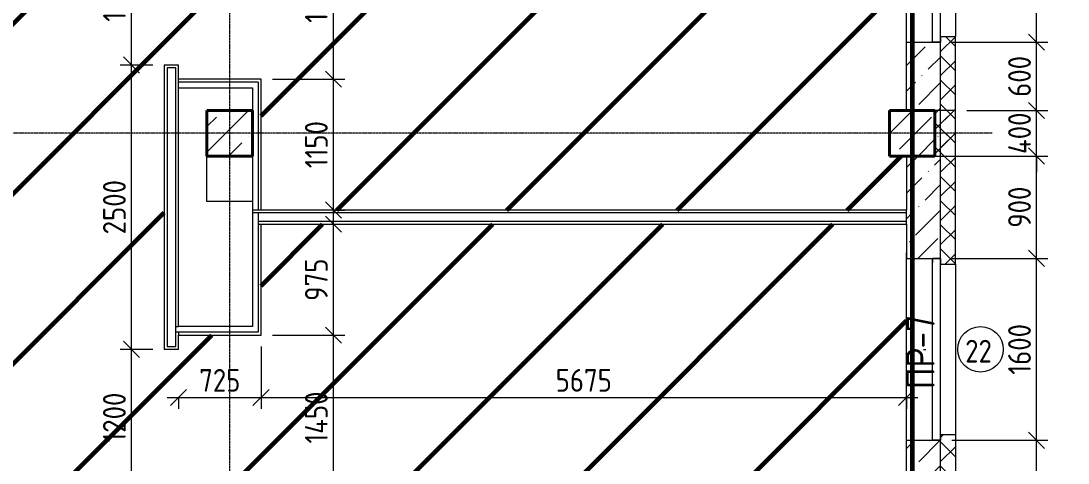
# Model space of a CAD drawing. Header units: millimetres. Extents: x -56773 to 323062, y -262288 to 76460.
# Drawn here: x -11026 to -1821, y -82244 to -78356 of the extents above; entities that cross this region are included whole.
import ezdxf

# ---------------------------------------------------------------- set-up
doc = ezdxf.new("R2010")
doc.units = ezdxf.units.MM
doc.linetypes.add('ADSK_Линия сетки', pattern=[25, 20, -2.5, 0, -2.5])
for name, color, linetype, lineweight in [('1.1)Стяжка керамзит  2 этаж', 5, 'Continuous', 60), ('3.1 Штукатурка внешн стен', 5, 'Continuous', 60), ('_ Окна', 7, 'Continuous', 18), ('Марки', 7, 'Continuous', 20), ('Марки окон', 7, 'Continuous', 20), ('Несущие колонны', 7, 'Continuous', 18), ('Окна', 7, 'Continuous', 9), ('Оси', 7, 'Continuous', 9), ('Перекрытие', 7, 'Continuous', 18), ('Размеры', 7, 'Continuous', 9), ('Стены внутренние', 7, 'Continuous', 18), ('Стены наружные', 7, 'Continuous', 18), ('Стены штриховка', 7, 'Continuous', 9)]:
    doc.layers.add(name, color=color, linetype=linetype, lineweight=lineweight)
doc.styles.add('GOST Common_2', font='', dxfattribs={"width": 0.9, "height": 250})
doc.styles.add('GOST Common_3', font='', dxfattribs={"width": 0.9, "height": 200})
doc.styles.get('GOST Common_2').set_extended_font_data('GOST Common')
doc.styles.get('GOST Common_3').set_extended_font_data('GOST Common')
doc.dimstyles.new('ADSK_Основной_2_0_1', dxfattribs={"dimscale": 304.8, "dimtxt": 201.142999, "dimasz": 0.463911, "dimexe": 0.328084, "dimexo": 0.328084, "dimgap": 0.164042, "dimtad": 1, "dimdec": 3, "dimrnd": 0.001, "dimdsep": 46, "dimtxsty": 'GOST Common_3', "dimblk1": 'OBLIQUE', "dimblk2": 'OBLIQUE', "dimsah": 1, "dimcen": 0.09, "dimdle": 0.328084, "dimazin": 2, "dimtfac": 1, "dimtdec": 4, "dimtix": 1, "dimtmove": 1, "dimatfit": 3, "dimfxl": 1, "dimtvp": 1, "dimtolj": 1, "dimtzin": 0, "dimlwd": 20, "dimlwe": 20, "dimarcsym": 2})
doc.dimstyles.new('ADSK_Основной_2_0_2', dxfattribs={"dimscale": 304.8, "dimtxt": 201.142999, "dimasz": 0.463911, "dimexe": 0.328084, "dimexo": 0.328084, "dimgap": 0.164042, "dimtad": 1, "dimdec": 3, "dimrnd": 0.001, "dimdsep": 46, "dimtxsty": 'GOST Common_3', "dimblk1": 'OBLIQUE', "dimblk2": 'OBLIQUE', "dimsah": 1, "dimcen": 0.09, "dimdle": 0.328084, "dimazin": 2, "dimtfac": 1, "dimtdec": 4, "dimtix": 1, "dimtmove": 0, "dimatfit": 3, "dimfxl": 1, "dimtvp": 1, "dimtolj": 1, "dimtzin": 0, "dimlwd": 20, "dimlwe": 20, "dimarcsym": 2})
pattern_1 = [(45, (9.36, -97949.04), (-224.5064, 224.5064), []), (45, (233.87, -97949.04), (-224.5064, 224.5064), [396.875, -79.375, 3.353, -76.022])]
pattern_2 = [(45, (9.36, -97949.04), (-106.066, 106.066), []), (135, (9.36, -97949.04), (-106.066, -106.066), [])]

# ---------------------------------------------------------------- blocks, each defined once
blk = doc.blocks.new('ADSK_КолоннаЖБ_Прямоугольная - 400x400 мм-1807142-Кладочный план 2-го этаж')
at = {"layer": 'Несущие колонны', "lineweight": 40}
for p, q in [((-200, 200), (200, 200)), ((-200, -200), (-200, 200)), ((200, 200), (200, -200)), ((200, -200), (-200, -200))]:
    blk.add_line(p, q, dxfattribs=at)
blk = doc.blocks.new('ОКНО L01 _СТ_RS - ОК-3_1200х2000h_противоударное-3556414-Кладочный план 2-го этаж')
at = {"layer": '_ Окна'}
for p, q in [((-638.1, -79), (561.9, -79)), ((-638.1, -149), (-638.1, -79)), ((-638.1, -79), (-598.1, -79)), ((-618.1, -79), (541.9, -79)), ((561.9, -79), (521.9, -79)), ((561.9, -149), (561.9, -79)), ((-638.1, -149), (561.9, -149)), ((-638.1, -149), (-633.1, -149)), ((-618.1, -149), (541.9, -149)), ((561.9, -149), (556.9, -149))]:
    blk.add_line(p, q, dxfattribs=at)
at = {"layer": 'Окна'}
blk.add_line((-688.1, 150), (611.9, 150), dxfattribs=at)
blk = doc.blocks.new('ОКНО L03 _2СТ_RS - ОК-5_1600х2000h-3556607-Кладочный план 2-го этаж')
at = {"layer": '_ Окна'}
for p, q in [((-838.1, -79), (761.9, -79)), ((-838.1, -149), (-838.1, -79)), ((-838.1, -79), (-803.1, -79)), ((-818.1, -79), (-38.1, -79)), ((-38.1, -79), (741.9, -79)), ((761.9, -79), (726.9, -79)), ((761.9, -149), (761.9, -79)), ((-838.1, -149), (761.9, -149)), ((-838.1, -149), (-833.1, -149)), ((-818.1, -149), (-38.1, -149)), ((-38.1, -149), (741.9, -149)), ((761.9, -149), (756.9, -149))]:
    blk.add_line(p, q, dxfattribs=at)
at = {"layer": 'Окна'}
blk.add_line((-888.1, 150), (811.9, 150), dxfattribs=at)
blk = doc.blocks.new('_Oblique')
at = {"color": 0, "linetype": 'ByBlock', "lineweight": -2}
blk.add_line((-0.5, -0.5), (0.5, 0.5), dxfattribs=at)
blk = doc.blocks.new('*D4610')
at = {"layer": 'Defpoints', "color": 0, "transparency": 16777216}
for p in [(-2941.6, -82044.1), (-2097.3, -82044.1), (-2990.6, -82944.1)]:
    blk.add_point(p, dxfattribs=at)
at = {"layer": 'Размеры', "color": 0, "lineweight": 20, "transparency": 16777216}
for p, q in [((-2097.3, -83044.1), (-2097.3, -81944.1)), ((-2841.6, -82044.1), (-1997.3, -82044.1)), ((-2890.6, -82944.1), (-1997.3, -82944.1))]:
    blk.add_line(p, q, dxfattribs=at)
at = {"layer": 'Размеры', "color": 0, "lineweight": 20, "transparency": 16777216, "xscale": 141.4, "yscale": 141.4, "zscale": 141.4}
for p, rotation in [((-2097.3, -82044.1), 90), ((-2097.3, -82944.1), 270)]:
    blk.add_blockref('_Oblique', p, dxfattribs=dict(at, rotation=rotation))
at = {"layer": 'Размеры', "color": 0, "lineweight": 9, "transparency": 16777216, "insert": (-2247.3, -82494.1), "char_height": 200, "width": 454.106, "attachment_point": 5, "rotation": 90, "style": 'GOST Common_3'}
blk.add_mtext('\\A1;900', dxfattribs=at)
blk = doc.blocks.new('*D4611')
at = {"layer": 'Defpoints', "color": 0, "transparency": 16777216}
for p in [(-2941.6, -80444.1), (-2097.3, -80444.1), (-2941.6, -82044.1)]:
    blk.add_point(p, dxfattribs=at)
at = {"layer": 'Размеры', "color": 0, "lineweight": 20, "transparency": 16777216}
for p, q in [((-2097.3, -82144.1), (-2097.3, -80344.1)), ((-2841.6, -80444.1), (-1997.3, -80444.1)), ((-2841.6, -82044.1), (-1997.3, -82044.1))]:
    blk.add_line(p, q, dxfattribs=at)
at = {"layer": 'Размеры', "color": 0, "lineweight": 20, "transparency": 16777216, "xscale": 141.4, "yscale": 141.4, "zscale": 141.4}
for p, rotation in [((-2097.3, -80444.1), 90), ((-2097.3, -82044.1), 270)]:
    blk.add_blockref('_Oblique', p, dxfattribs=dict(at, rotation=rotation))
at = {"layer": 'Размеры', "color": 0, "lineweight": 9, "transparency": 16777216, "insert": (-2247.3, -81244.1), "char_height": 200, "width": 560.473, "attachment_point": 5, "rotation": 90, "style": 'GOST Common_3'}
blk.add_mtext('\\A1;1600', dxfattribs=at)
blk = doc.blocks.new('*D4612')
at = {"layer": 'Defpoints', "color": 0, "transparency": 16777216}
for p in [(-2990.6, -79544.1), (-2097.3, -79544.1), (-2941.6, -80444.1)]:
    blk.add_point(p, dxfattribs=at)
at = {"layer": 'Размеры', "color": 0, "lineweight": 20, "transparency": 16777216}
for p, q in [((-2097.3, -80544.1), (-2097.3, -79444.1)), ((-2890.6, -79544.1), (-1997.3, -79544.1)), ((-2841.6, -80444.1), (-1997.3, -80444.1))]:
    blk.add_line(p, q, dxfattribs=at)
at = {"layer": 'Размеры', "color": 0, "lineweight": 20, "transparency": 16777216, "xscale": 141.4, "yscale": 141.4, "zscale": 141.4}
for p, rotation in [((-2097.3, -79544.1), 90), ((-2097.3, -80444.1), 270)]:
    blk.add_blockref('_Oblique', p, dxfattribs=dict(at, rotation=rotation))
at = {"layer": 'Размеры', "color": 0, "lineweight": 9, "transparency": 16777216, "insert": (-2247.3, -79994.1), "char_height": 200, "width": 454.106, "attachment_point": 5, "rotation": 90, "style": 'GOST Common_3'}
blk.add_mtext('\\A1;900', dxfattribs=at)
blk = doc.blocks.new('*D4613')
at = {"layer": 'Defpoints', "color": 0, "transparency": 16777216}
for p in [(-2810.6, -79144.1), (-2097.3, -79144.1), (-2990.6, -79544.1)]:
    blk.add_point(p, dxfattribs=at)
at = {"layer": 'Размеры', "color": 0, "lineweight": 20, "transparency": 16777216}
for p, q in [((-2097.3, -79144.1), (-2097.3, -79002.7)), ((-2710.6, -79144.1), (-1997.3, -79144.1)), ((-2097.3, -79544.1), (-2097.3, -79144.1)), ((-2890.6, -79544.1), (-1997.3, -79544.1)), ((-2097.3, -79544.1), (-2097.3, -79685.5))]:
    blk.add_line(p, q, dxfattribs=at)
at = {"layer": 'Размеры', "color": 0, "lineweight": 20, "transparency": 16777216, "xscale": 141.4, "yscale": 141.4, "zscale": 141.4}
for p, rotation in [((-2097.3, -79144.1), 270), ((-2097.3, -79544.1), 90)]:
    blk.add_blockref('_Oblique', p, dxfattribs=dict(at, rotation=rotation))
at = {"layer": 'Размеры', "color": 0, "lineweight": 9, "transparency": 16777216, "insert": (-2247.3, -79344.1), "char_height": 200, "width": 474.561, "attachment_point": 5, "rotation": 90, "style": 'GOST Common_3'}
blk.add_mtext('\\A1;400', dxfattribs=at)
blk = doc.blocks.new('*D4614')
at = {"layer": 'Defpoints', "color": 0, "transparency": 16777216}
for p in [(-2941.6, -78544.1), (-2097.3, -78544.1), (-2810.6, -79144.1)]:
    blk.add_point(p, dxfattribs=at)
at = {"layer": 'Размеры', "color": 0, "lineweight": 20, "transparency": 16777216}
for p, q in [((-2097.3, -79244.1), (-2097.3, -78444.1)), ((-2841.6, -78544.1), (-1997.3, -78544.1)), ((-2710.6, -79144.1), (-1997.3, -79144.1))]:
    blk.add_line(p, q, dxfattribs=at)
at = {"layer": 'Размеры', "color": 0, "lineweight": 20, "transparency": 16777216, "xscale": 141.4, "yscale": 141.4, "zscale": 141.4}
for p, rotation in [((-2097.3, -78544.1), 90), ((-2097.3, -79144.1), 270)]:
    blk.add_blockref('_Oblique', p, dxfattribs=dict(at, rotation=rotation))
at = {"layer": 'Размеры', "color": 0, "lineweight": 9, "transparency": 16777216, "insert": (-2247.3, -78844.1), "char_height": 200, "width": 454.106, "attachment_point": 5, "rotation": 90, "style": 'GOST Common_3'}
blk.add_mtext('\\A1;600', dxfattribs=at)
blk = doc.blocks.new('*D4615')
at = {"layer": 'Defpoints', "color": 0, "transparency": 16777216}
for p in [(-2941.6, -77344.1), (-2097.3, -77344.1), (-2941.6, -78544.1)]:
    blk.add_point(p, dxfattribs=at)
at = {"layer": 'Размеры', "color": 0, "lineweight": 20, "transparency": 16777216}
for p, q in [((-2097.3, -78644.1), (-2097.3, -77244.1)), ((-2841.6, -77344.1), (-1997.3, -77344.1)), ((-2841.6, -78544.1), (-1997.3, -78544.1))]:
    blk.add_line(p, q, dxfattribs=at)
at = {"layer": 'Размеры', "color": 0, "lineweight": 20, "transparency": 16777216, "xscale": 141.4, "yscale": 141.4, "zscale": 141.4}
for p, rotation in [((-2097.3, -77344.1), 90), ((-2097.3, -78544.1), 270)]:
    blk.add_blockref('_Oblique', p, dxfattribs=dict(at, rotation=rotation))
at = {"layer": 'Размеры', "color": 0, "lineweight": 9, "transparency": 16777216, "insert": (-2247.3, -77944.1), "char_height": 200, "width": 560.473, "attachment_point": 5, "rotation": 90, "style": 'GOST Common_3'}
blk.add_mtext('\\A1;1200', dxfattribs=at)
blk = doc.blocks.new('*D4722')
at = {"layer": 'Defpoints', "color": 0, "transparency": 16777216}
for p in [(-10054.7, -81244.1), (-9765.6, -81244.1), (-9765.6, -82444.1)]:
    blk.add_point(p, dxfattribs=at)
at = {"layer": 'Размеры', "color": 0, "lineweight": 20, "transparency": 16777216}
for p, q in [((-10054.7, -82544.1), (-10054.7, -81144.1)), ((-9865.6, -81244.1), (-10154.7, -81244.1)), ((-9865.6, -82444.1), (-10154.7, -82444.1))]:
    blk.add_line(p, q, dxfattribs=at)
at = {"layer": 'Размеры', "color": 0, "lineweight": 20, "transparency": 16777216, "xscale": 141.4, "yscale": 141.4, "zscale": 141.4}
for p, rotation in [((-10054.7, -81244.1), 90), ((-10054.7, -82444.1), 270)]:
    blk.add_blockref('_Oblique', p, dxfattribs=dict(at, rotation=rotation))
at = {"layer": 'Размеры', "color": 0, "lineweight": 9, "transparency": 16777216, "insert": (-10204.7, -81844.1), "char_height": 200, "width": 560.473, "attachment_point": 5, "rotation": 90, "style": 'GOST Common_3'}
blk.add_mtext('\\A1;1200', dxfattribs=at)
blk = doc.blocks.new('*D4723')
at = {"layer": 'Defpoints', "color": 0, "transparency": 16777216}
for p in [(-10054.7, -78744.1), (-9765.6, -78744.1), (-9765.6, -81244.1)]:
    blk.add_point(p, dxfattribs=at)
at = {"layer": 'Размеры', "color": 0, "lineweight": 20, "transparency": 16777216}
for p, q in [((-10054.7, -81344.1), (-10054.7, -78644.1)), ((-9865.6, -78744.1), (-10154.7, -78744.1)), ((-9865.6, -81244.1), (-10154.7, -81244.1))]:
    blk.add_line(p, q, dxfattribs=at)
at = {"layer": 'Размеры', "color": 0, "lineweight": 20, "transparency": 16777216, "xscale": 141.4, "yscale": 141.4, "zscale": 141.4}
for p, rotation in [((-10054.7, -78744.1), 90), ((-10054.7, -81244.1), 270)]:
    blk.add_blockref('_Oblique', p, dxfattribs=dict(at, rotation=rotation))
at = {"layer": 'Размеры', "color": 0, "lineweight": 9, "transparency": 16777216, "insert": (-10204.7, -79994.1), "char_height": 200, "width": 605.475, "attachment_point": 5, "rotation": 90, "style": 'GOST Common_3'}
blk.add_mtext('\\A1;2500', dxfattribs=at)
blk = doc.blocks.new('*D4724')
at = {"layer": 'Defpoints', "color": 0, "transparency": 16777216}
for p in [(-10054.7, -77544.1), (-9765.6, -77544.1), (-9765.6, -78744.1)]:
    blk.add_point(p, dxfattribs=at)
at = {"layer": 'Размеры', "color": 0, "lineweight": 20, "transparency": 16777216}
for p, q in [((-10054.7, -78844.1), (-10054.7, -77444.1)), ((-9865.6, -77544.1), (-10154.7, -77544.1)), ((-9865.6, -78744.1), (-10154.7, -78744.1))]:
    blk.add_line(p, q, dxfattribs=at)
at = {"layer": 'Размеры', "color": 0, "lineweight": 20, "transparency": 16777216, "xscale": 141.4, "yscale": 141.4, "zscale": 141.4}
for p, rotation in [((-10054.7, -77544.1), 90), ((-10054.7, -78744.1), 270)]:
    blk.add_blockref('_Oblique', p, dxfattribs=dict(at, rotation=rotation))
at = {"layer": 'Размеры', "color": 0, "lineweight": 9, "transparency": 16777216, "insert": (-10204.7, -78144.1), "char_height": 200, "width": 560.473, "attachment_point": 5, "rotation": 90, "style": 'GOST Common_3'}
blk.add_mtext('\\A1;1200', dxfattribs=at)
blk = doc.blocks.new('*D4737')
at = {"layer": 'Defpoints', "color": 0, "transparency": 16777216}
for p in [(-8915.6, -78869.1), (-8279.4, -78869.1), (-8379.4, -80019.1)]:
    blk.add_point(p, dxfattribs=at)
at = {"layer": 'Размеры', "color": 0, "lineweight": 20, "transparency": 16777216}
for p, q in [((-8279.4, -80119.1), (-8279.4, -78769.1)), ((-8815.6, -78869.1), (-8179.4, -78869.1)), ((-8279.4, -80019.1), (-8179.4, -80019.1))]:
    blk.add_line(p, q, dxfattribs=at)
at = {"layer": 'Размеры', "color": 0, "lineweight": 20, "transparency": 16777216, "xscale": 141.4, "yscale": 141.4, "zscale": 141.4}
for p, rotation in [((-8279.4, -78869.1), 90), ((-8279.4, -80019.1), 270)]:
    blk.add_blockref('_Oblique', p, dxfattribs=dict(at, rotation=rotation))
at = {"layer": 'Размеры', "color": 0, "lineweight": 9, "transparency": 16777216, "insert": (-8429.4, -79444.1), "char_height": 200, "width": 515.472, "attachment_point": 5, "rotation": 90, "style": 'GOST Common_3'}
blk.add_mtext('\\A1;1150', dxfattribs=at)
blk = doc.blocks.new('*D4738')
at = {"layer": 'Defpoints', "color": 0, "transparency": 16777216}
for p in [(-8915.6, -77419.1), (-8279.4, -77419.1), (-8915.6, -78869.1)]:
    blk.add_point(p, dxfattribs=at)
at = {"layer": 'Размеры', "color": 0, "lineweight": 20, "transparency": 16777216}
for p, q in [((-8279.4, -78969.1), (-8279.4, -77319.1)), ((-8815.6, -77419.1), (-8179.4, -77419.1)), ((-8815.6, -78869.1), (-8179.4, -78869.1))]:
    blk.add_line(p, q, dxfattribs=at)
at = {"layer": 'Размеры', "color": 0, "lineweight": 20, "transparency": 16777216, "xscale": 141.4, "yscale": 141.4, "zscale": 141.4}
for p, rotation in [((-8279.4, -77419.1), 90), ((-8279.4, -78869.1), 270)]:
    blk.add_blockref('_Oblique', p, dxfattribs=dict(at, rotation=rotation))
at = {"layer": 'Размеры', "color": 0, "lineweight": 9, "transparency": 16777216, "insert": (-8429.4, -78144.1), "char_height": 200, "width": 580.928, "attachment_point": 5, "rotation": 90, "style": 'GOST Common_3'}
blk.add_mtext('\\A1;1450', dxfattribs=at)
blk = doc.blocks.new('*D4741')
at = {"layer": 'Defpoints', "color": 0, "transparency": 16777216}
for p in [(-8915.6, -81119.1), (-8279.4, -81119.1), (-8915.6, -82569.1)]:
    blk.add_point(p, dxfattribs=at)
at = {"layer": 'Размеры', "color": 0, "lineweight": 20, "transparency": 16777216}
for p, q in [((-8279.4, -82669.1), (-8279.4, -81019.1)), ((-8815.6, -81119.1), (-8179.4, -81119.1)), ((-8815.6, -82569.1), (-8179.4, -82569.1))]:
    blk.add_line(p, q, dxfattribs=at)
at = {"layer": 'Размеры', "color": 0, "lineweight": 20, "transparency": 16777216, "xscale": 141.4, "yscale": 141.4, "zscale": 141.4}
for p, rotation in [((-8279.4, -81119.1), 90), ((-8279.4, -82569.1), 270)]:
    blk.add_blockref('_Oblique', p, dxfattribs=dict(at, rotation=rotation))
at = {"layer": 'Размеры', "color": 0, "lineweight": 9, "transparency": 16777216, "insert": (-8429.4, -81844.1), "char_height": 200, "width": 580.928, "attachment_point": 5, "rotation": 90, "style": 'GOST Common_3'}
blk.add_mtext('\\A1;1450', dxfattribs=at)
blk = doc.blocks.new('*D4742')
at = {"layer": 'Defpoints', "color": 0, "transparency": 16777216}
for p in [(-8379.4, -80144.1), (-8279.4, -80144.1), (-8915.6, -81119.1)]:
    blk.add_point(p, dxfattribs=at)
at = {"layer": 'Размеры', "color": 0, "lineweight": 20, "transparency": 16777216}
for p, q in [((-8279.4, -81219.1), (-8279.4, -80044.1)), ((-8279.4, -80144.1), (-8179.4, -80144.1)), ((-8815.6, -81119.1), (-8179.4, -81119.1))]:
    blk.add_line(p, q, dxfattribs=at)
at = {"layer": 'Размеры', "color": 0, "lineweight": 20, "transparency": 16777216, "xscale": 141.4, "yscale": 141.4, "zscale": 141.4}
for p, rotation in [((-8279.4, -80144.1), 90), ((-8279.4, -81119.1), 270)]:
    blk.add_blockref('_Oblique', p, dxfattribs=dict(at, rotation=rotation))
at = {"layer": 'Размеры', "color": 0, "lineweight": 9, "transparency": 16777216, "insert": (-8429.4, -80631.6), "char_height": 200, "width": 454.106, "attachment_point": 5, "rotation": 90, "style": 'GOST Common_3'}
blk.add_mtext('\\A1;975', dxfattribs=at)
blk = doc.blocks.new('*D4743')
at = {"layer": 'Defpoints', "color": 0, "transparency": 16777216}
for p in [(-8915.6, -81119.1), (-9640.6, -81566.7), (-8915.6, -81666.7)]:
    blk.add_point(p, dxfattribs=at)
at = {"layer": 'Размеры', "color": 0, "lineweight": 20, "transparency": 16777216}
for p, q in [((-8915.6, -81219.1), (-8915.6, -81766.7)), ((-9740.6, -81666.7), (-8815.6, -81666.7)), ((-9640.6, -81666.7), (-9640.6, -81766.7))]:
    blk.add_line(p, q, dxfattribs=at)
at = {"layer": 'Размеры', "color": 0, "lineweight": 20, "transparency": 16777216, "xscale": 141.4, "yscale": 141.4, "zscale": 141.4, "rotation": 180}
blk.add_blockref('_Oblique', (-9640.6, -81666.7), dxfattribs=at)
at = {"layer": 'Размеры', "color": 0, "lineweight": 20, "transparency": 16777216, "xscale": 141.4, "yscale": 141.4, "zscale": 141.4}
blk.add_blockref('_Oblique', (-8915.6, -81666.7), dxfattribs=at)
at = {"layer": 'Размеры', "color": 0, "lineweight": 9, "transparency": 16777216, "insert": (-9278.1, -81516.7), "char_height": 200, "width": 454.106, "attachment_point": 5, "style": 'GOST Common_3'}
blk.add_mtext('\\A1;725', dxfattribs=at)
blk = doc.blocks.new('*D4744')
at = {"layer": 'Defpoints', "color": 0, "transparency": 16777216}
for p in [(-8915.6, -81119.1), (-3240.6, -81566.7), (-3240.6, -81666.7)]:
    blk.add_point(p, dxfattribs=at)
at = {"layer": 'Размеры', "color": 0, "lineweight": 20, "transparency": 16777216}
for p, q in [((-8915.6, -81219.1), (-8915.6, -81766.7)), ((-9015.6, -81666.7), (-3140.6, -81666.7)), ((-3240.6, -81666.7), (-3240.6, -81766.7))]:
    blk.add_line(p, q, dxfattribs=at)
at = {"layer": 'Размеры', "color": 0, "lineweight": 20, "transparency": 16777216, "xscale": 141.4, "yscale": 141.4, "zscale": 141.4, "rotation": 180}
blk.add_blockref('_Oblique', (-8915.6, -81666.7), dxfattribs=at)
at = {"layer": 'Размеры', "color": 0, "lineweight": 20, "transparency": 16777216, "xscale": 141.4, "yscale": 141.4, "zscale": 141.4}
blk.add_blockref('_Oblique', (-3240.6, -81666.7), dxfattribs=at)
at = {"layer": 'Размеры', "color": 0, "lineweight": 9, "transparency": 16777216, "insert": (-6078.1, -81516.7), "char_height": 200, "width": 605.475, "attachment_point": 5, "style": 'GOST Common_3'}
blk.add_mtext('\\A1;5675', dxfattribs=at)
blk = doc.blocks.new('М_окна1 - Маркировка типоразмера-1510237-Кладочный план 2-го этаж')
at = {"layer": 'Марки окон'}
blk.add_circle((0, 0), 2, dxfattribs=at)
blk = doc.blocks.new('ADSK_Марка_Отверстие - Экземпляр_Только Марка-157312-Кладочный план 2-го этаж')
at = {"layer": 'Марки'}
blk.add_line((0, 0), (0.2, 0), dxfattribs=at)

msp = doc.modelspace()

# ---------------------------------------------------------------- hatches: boundary and pattern name
at = {"layer": '1.1)Стяжка керамзит  2 этаж', "transparency": 33554687}
h = msp.add_hatch(dxfattribs=at)
h.set_pattern_fill('ANSI31', color=5, scale=333)
h.paths.add_polyline_path([(-9765.6385, -76499.629), (-16065.6385, -76499.629), (-16065.6385, -76894.0666), (-16190.6385, -76894.0666), (-16190.6385, -76499.629), (-17974.3118, -76499.629), (-17974.3118, -79244.0666), (-16865.6385, -79244.0666), (-16865.6385, -78744.0666), (-16190.6385, -78744.0666), (-16190.6385, -78094.0666), (-16065.6385, -78094.0666), (-16065.6385, -79069.0666), (-12890.6385, -79069.0666), (-12890.6385, -80569.0666), (-13015.6385, -80569.0666), (-13015.6385, -80369.0666), (-14290.6385, -80369.0666), (-14290.6385, -79369.0666), (-16690.6385, -79369.0666), (-16690.6385, -79894.0666), (-16690.6385, -80894.0666), (-16690.6385, -81794.0666), (-16690.6385, -82794.0666), (-16690.6385, -83144.0666), (-13015.6385, -83144.0666), (-13015.6385, -82119.0666), (-12890.6385, -82119.0666), (-12890.6385, -83144.0666), (-12890.6385, -84269.0666), (-13090.6385, -84269.0666), (-13090.6385, -83344.0666), (-16690.6385, -83344.0666), (-16690.6385, -85144.0666), (-16390.6385, -85144.0666), (-16090.6385, -85144.0666), (-15790.6385, -85144.0666), (-15790.6385, -85894.0666, -0.414213562), (-15740.6385, -85944.0666, -0.414213562), (-15790.6385, -85994.0666), (-15790.6385, -86322.0979), (-13090.6385, -86322.0979), (-13090.6385, -85819.0666), (-12890.6385, -85819.0666), (-12890.6385, -86322.0979), (-9494.6682, -86322.0979), (-9494.6682, -85964.0666), (-9640.6385, -85964.0666), (-9640.6385, -86089.0666), (-9765.6385, -86089.0666), (-9765.6385, -85789.0666), (-9765.6385, -85289.0666), (-9765.6385, -85099.0666), (-9765.6385, -84599.0666), (-9765.6385, -82444.0666), (-9640.6385, -82444.0666), (-9640.6385, -82569.0666), (-9494.6682, -82569.0666), (-9494.6682, -81119.0666), (-9640.6385, -81119.0666), (-9640.6385, -81244.0666), (-9765.6385, -81244.0666), (-9765.6385, -78744.0666), (-9640.6385, -78744.0666), (-9640.6385, -78869.0666), (-9494.6682, -78869.0666), (-9494.6682, -77419.0666), (-9640.6385, -77419.0666), (-9640.6385, -77544.0666), (-9765.6385, -77544.0666)])
h = msp.add_hatch(dxfattribs=at)
h.set_pattern_fill('ANSI31', color=5, scale=333)
h.paths.add_polyline_path([(-3240.6385, -76819.0666), (-7190.6385, -76819.0666), (-7190.6385, -76694.0666), (-3240.6385, -76694.0666), (-3240.6385, -76544.0666), (-8915.6385, -76544.0666), (-8915.6385, -76694.0666), (-8190.6385, -76694.0666), (-8190.6385, -76819.0666), (-8915.6385, -76819.0666), (-8915.6385, -77419.0666), (-9494.6682, -77419.0666), (-9494.6682, -78869.0666), (-8915.6385, -78869.0666), (-8915.6385, -80019.0666), (-3240.6385, -80019.0666), (-3240.6385, -79544.0666), (-3390.6385, -79544.0666), (-3390.6385, -79144.0666), (-3240.6385, -79144.0666)])
h.paths.add_polyline_path([(-2931.1196, -77999.3099), (-2931.1196, -77456.4528), (-3306.1196, -77456.4528), (-3306.1196, -77999.3099)], flags=9)
h.paths.add_polyline_path([(-2931.1196, -78356.4974), (-2931.1196, -77824.3546), (-3306.1196, -77824.3546), (-3306.1196, -78356.4974)], flags=9)
h = msp.add_hatch(dxfattribs=at)
h.set_pattern_fill('ANSI31', color=5, scale=333)
h.paths.add_polyline_path([(-3240.6385, -80144.0666), (-8915.6385, -80144.0666), (-8915.6385, -81119.0666), (-9494.6682, -81119.0666), (-9494.6682, -82569.0666), (-9390.6385, -82569.0666), (-9390.6385, -82544.0666), (-8990.6385, -82544.0666), (-8915.6385, -82569.0666), (-8915.6385, -83344.0666), (-7740.6385, -83344.0666), (-7740.6385, -83469.0666), (-8915.6385, -83469.0666), (-8915.6385, -85839.0666), (-6415.6385, -85839.0666), (-6415.6385, -83469.0666), (-6740.6385, -83469.0666), (-6740.6385, -83344.0666), (-6065.6385, -83344.0666), (-6065.6385, -83469.0666), (-6290.6385, -83469.0666), (-6290.6385, -86322.0979), (-3240.6385, -86322.0979), (-3240.6385, -83469.0666), (-5065.6385, -83469.0666), (-5065.6385, -83344.0666), (-3390.6385, -83344.0666), (-3390.6385, -82944.0666), (-3240.6385, -82944.0666)])
at = {"layer": 'Несущие колонны', "lineweight": 9}
h = msp.add_hatch(dxfattribs=at)
h.set_pattern_fill('FP_1', color=256, style=0, pattern_type=2)
h.set_pattern_definition(pattern_1)
h.paths.add_polyline_path([(-9390.6385, -79544.0666), (-8990.6385, -79544.0666), (-8990.6385, -79144.0666), (-9390.6385, -79144.0666)])
h = msp.add_hatch(dxfattribs=at)
h.set_pattern_fill('FP_1', color=256, style=0, pattern_type=2)
h.set_pattern_definition(pattern_1)
h.paths.add_polyline_path([(-3390.6385, -79544.0666), (-2990.6385, -79544.0666), (-2990.6385, -79144.0666), (-3390.6385, -79144.0666)])
at = {"layer": 'Стены внутренние', "lineweight": 9}
h = msp.add_hatch(dxfattribs=at)
h.set_pattern_fill('FP_2', color=256, style=0, pattern_type=2)
h.set_pattern_definition([(45, (9.36, -97949.04), (84.1895, 308.696), [396.875, -79.375, 3.353, -76.022])])
h.paths.add_polyline_path([(-2990.6385, -88594.0666), (-2940.6385, -88594.0666), (-2941.6385, -85844.0666), (-3240.6385, -85844.0666), (-3240.6385, -88344.0666), (-2990.6385, -88344.0666), (-2990.6385, -88572.0232)])
h.paths.add_polyline_path([(-2940.6385, -84294.0666), (-2941.6385, -82044.0666), (-3240.6385, -82044.0666), (-3240.6385, -84244.0666), (-2941.6385, -84244.0666), (-2941.6385, -84294.0666)])
h.paths.add_polyline_path([(-2941.6385, -80494.0666), (-2940.6385, -80494.0666), (-2941.6385, -78544.0666), (-3240.6385, -78544.0666), (-3240.6385, -79144.0666), (-2990.6385, -79144.0666), (-2990.6385, -79544.0666), (-3240.6385, -79544.0666), (-3240.6385, -80444.0666), (-2941.6385, -80444.0666)])
h.paths.add_polyline_path([(-2941.6385, -77394.0666), (-2940.6385, -77394.0666), (-2940.6385, -74194.0666), (-2990.6385, -74194.0666), (-2990.6385, -74344.0666), (-3240.6385, -74344.0666), (-3240.6385, -77344.0666), (-2941.6385, -77344.0666)])
at = {"layer": 'Стены наружные', "lineweight": 9}
h = msp.add_hatch(dxfattribs=at)
h.set_pattern_fill('FP_4', color=256, style=0, pattern_type=2)
h.set_pattern_definition(pattern_2)
h.paths.add_polyline_path([(-2810.6385, -88294.0666), (-2810.6385, -85794.0666), (-2940.6385, -85794.0666), (-2940.6385, -88294.0666)])
h.paths.add_polyline_path([(-2810.6385, -84294.0666), (-2810.6385, -81994.0666), (-2940.6385, -81994.0666), (-2940.6385, -84294.0666)])
h.paths.add_polyline_path([(-2940.6385, -80494.0666), (-2810.6385, -80494.0666), (-2810.6385, -78494.0666), (-2940.6385, -78494.0666), (-2940.6385, -78512.76)])
h.paths.add_polyline_path([(-2940.6385, -77394.0666), (-2810.6385, -77394.0666), (-2810.6385, -73894.0666), (-2940.6385, -73894.0666), (-2940.6385, -75638.6848)])
h = msp.add_hatch(dxfattribs=at)
h.set_pattern_fill('FP_4', color=256, style=0, pattern_type=2)
h.set_pattern_definition(pattern_2)
h.paths.add_polyline_path([(-2990.6385, -79544.0666), (-2810.6385, -79544.0666), (-2810.6385, -79144.0666), (-2990.6385, -79144.0666)])

# ---------------------------------------------------------------- linework, layer by layer
at = {"layer": '3.1 Штукатурка внешн стен'}
msp.add_lwpolyline([(-19540.6385, -79244.0666), (-19540.6385, -74194.0666), (-3190.6385, -74194.0666), (-3190.6385, -88544.0666), (8809.3615, -88544.0666), (8809.3615, -95344.0666), (12609.3615, -95344.0666), (12609.3615, -88544.0666), (42009.3615, -88544.0666)], dxfattribs=at)
at = {"layer": 'Несущие колонны', "lineweight": 9}
for p, q in [((-8990.6385, -79144.0666), (-9390.6385, -79144.0666)), ((-9390.6385, -79144.0666), (-9390.6385, -79544.0666)), ((-8990.6385, -79544.0666), (-8990.6385, -79144.0666)), ((-3240.6385, -79144.0666), (-3390.6385, -79144.0666)), ((-3390.6385, -79144.0666), (-3390.6385, -79544.0666)), ((-2990.6385, -79144.0666), (-3240.6385, -79144.0666)), ((-2990.6385, -79544.0666), (-2990.6385, -79144.0666)), ((-9390.6385, -79544.0666), (-8990.6385, -79544.0666)), ((-3390.6385, -79544.0666), (-3240.6385, -79544.0666)), ((-3240.6385, -79544.0666), (-2990.6385, -79544.0666))]:
    msp.add_line(p, q, dxfattribs=at)
at = {"layer": 'Оси', "linetype": 'ADSK_Линия сетки', "lineweight": 5}
for p, q in [((-9190.6385, -108922.9178), (-9190.6385, -73448.1214)), ((-3190.6385, -108922.9178), (-3190.6385, -73448.1214)), ((-2488.0423, -79344.0666), (-25230.7352, -79344.0666))]:
    msp.add_line(p, q, dxfattribs=at)
at = {"layer": 'Перекрытие'}
for p, q in [((-9390.6385, -79944.0666), (-9390.6385, -79544.0666)), ((-8990.6385, -79944.0666), (-9390.6385, -79944.0666))]:
    msp.add_line(p, q, dxfattribs=at)
at = {"layer": 'Стены внутренние', "lineweight": 5}
for p, q in [((-3240.6385, -78544.0666), (-3240.6385, -77344.0666)), ((-2941.6385, -78494.0666), (-2941.6385, -78544.0666)), ((-2940.6385, -78494.0666), (-2941.6385, -78494.0666)), ((-3240.6385, -79144.0666), (-3240.6385, -78544.0666)), ((-3240.6385, -78544.0666), (-2941.6385, -78544.0666)), ((-9765.6385, -78744.0666), (-9765.6385, -81244.0666)), ((-9640.6385, -78744.0666), (-9765.6385, -78744.0666)), ((-9640.6385, -81044.0666), (-9640.6385, -78744.0666)), ((-8915.6385, -78869.0666), (-9640.6385, -78869.0666)), ((-8915.6385, -80019.0666), (-8915.6385, -78869.0666)), ((-9640.6385, -78944.0666), (-8990.6385, -78944.0666)), ((-8990.6385, -78944.0666), (-8990.6385, -81044.0666)), ((-3240.6385, -79144.0666), (-2990.6385, -79144.0666)), ((-2990.6385, -79144.0666), (-2990.6385, -79544.0666)), ((-3240.6385, -79544.0666), (-3240.6385, -80019.0666)), ((-2990.6385, -79544.0666), (-3240.6385, -79544.0666)), ((-3240.6385, -80019.0666), (-8990.6385, -80019.0666)), ((-8915.6385, -80144.0666), (-3240.6385, -80144.0666)), ((-8915.6385, -81119.0666), (-8915.6385, -80144.0666)), ((-3240.6385, -80144.0666), (-3240.6385, -80444.0666)), ((-3240.6385, -82044.0666), (-3240.6385, -80444.0666)), ((-3240.6385, -80444.0666), (-2941.6385, -80444.0666)), ((-2941.6385, -80444.0666), (-2941.6385, -80494.0666)), ((-2940.6385, -80494.0666), (-2941.6385, -80494.0666)), ((-8990.6385, -81044.0666), (-9640.6385, -81044.0666)), ((-9640.6385, -81244.0666), (-9640.6385, -81119.0666)), ((-9640.6385, -81119.0666), (-8915.6385, -81119.0666)), ((-9640.6385, -81244.0666), (-9765.6385, -81244.0666)), ((-2941.6385, -81994.0666), (-2941.6385, -82044.0666)), ((-2940.6385, -81994.0666), (-2941.6385, -81994.0666)), ((-3240.6385, -84244.0666), (-3240.6385, -82044.0666)), ((-3240.6385, -82044.0666), (-2941.6385, -82044.0666))]:
    msp.add_line(p, q, dxfattribs=at)
at = {"layer": 'Стены наружные', "lineweight": 9}
for p, q in [((-2810.6385, -77394.0666), (-2810.6385, -78494.0666)), ((-2940.6385, -78494.0666), (-2810.6385, -78494.0666)), ((-2810.6385, -80494.0666), (-2810.6385, -78494.0666)), ((-2990.6385, -79144.0666), (-2990.6385, -79544.0666)), ((-2810.6385, -79144.0666), (-2990.6385, -79144.0666)), ((-2990.6385, -79544.0666), (-2810.6385, -79544.0666)), ((-2940.6385, -80494.0666), (-2810.6385, -80494.0666)), ((-2810.6385, -80494.0666), (-2810.6385, -81994.0666)), ((-2940.6385, -81994.0666), (-2810.6385, -81994.0666)), ((-2810.6385, -81994.0666), (-2810.6385, -84294.0666))]:
    msp.add_line(p, q, dxfattribs=at)
at = {"layer": 'Стены штриховка', "lineweight": 9}
for p, q in [((-2940.6385, -80494.0666), (-2940.6385, -78494.0666)), ((-9740.6385, -78769.0666), (-9740.6385, -81219.0666)), ((-9665.6385, -78769.0666), (-9740.6385, -78769.0666)), ((-9665.6385, -81219.0666), (-9665.6385, -78769.0666)), ((-8940.6385, -78894.0666), (-9640.6385, -78894.0666)), ((-8940.6385, -78894.0666), (-8940.6385, -80019.0666)), ((-3240.6385, -80044.0666), (-8990.6385, -80044.0666)), ((-8940.6385, -80044.0666), (-8940.6385, -81094.0666)), ((-3240.6385, -80144.0666), (-3240.6385, -80019.0666)), ((-3240.6385, -80119.0666), (-8940.6385, -80119.0666)), ((-8940.6385, -80144.0666), (-8915.6385, -80144.0666)), ((-9665.6385, -81044.0666), (-9640.6385, -81044.0666)), ((-8940.6385, -81094.0666), (-9665.6385, -81094.0666)), ((-9640.6385, -81094.0666), (-9640.6385, -81119.0666)), ((-9740.6385, -81219.0666), (-9665.6385, -81219.0666)), ((-2940.6385, -84294.0666), (-2940.6385, -81994.0666))]:
    msp.add_line(p, q, dxfattribs=at)

# ---------------------------------------------------------------- block references
at = {"layer": 'Марки', "xscale": 99.99999999999993, "yscale": 99.99999999999993, "zscale": 99.99999999999993}
msp.add_blockref('ADSK_Марка_Отверстие - Экземпляр_Только Марка-157312-Кладочный план 2-го этаж', (-3090.6385, -81244.0666), dxfattribs=at)
at = {"layer": 'Марки окон', "xscale": 99.99999999999993, "yscale": 99.99999999999993, "zscale": 99.99999999999993}
msp.add_blockref('М_окна1 - Маркировка типоразмера-1510237-Кладочный план 2-го этаж', (-2590.3039, -81244.0666), dxfattribs=at)
at = {"layer": 'Несущие колонны', "lineweight": 40, "rotation": 89.9999999999999}
for p in [(-9190.6385, -79344.0666), (-3190.6385, -79344.0666)]:
    msp.add_blockref('ADSK_КолоннаЖБ_Прямоугольная - 400x400 мм-1807142-Кладочный план 2-го этаж', p, dxfattribs=at)
at = {"layer": 'Окна', "rotation": 89.99999999999972}
for name, p in [('ОКНО L01 _СТ_RS - ОК-3_1200х2000h_противоударное-3556414-Кладочный план 2-го этаж', (-3090.6385, -77905.9666)), ('ОКНО L03 _2СТ_RS - ОК-5_1600х2000h-3556607-Кладочный план 2-го этаж', (-3090.6385, -81205.9666))]:
    msp.add_blockref(name, p, dxfattribs=at)

# ---------------------------------------------------------------- texts
at = {"layer": 'Марки', "lineweight": 9, "char_height": 250, "attachment_point": 1, "rotation": 90, "style": 'GOST Common_2'}
for s, insert, width in [('-7', (-3243.6196, -81236.8099), 389.620125), ('ПР', (-3243.6196, -81593.9974), 432.91125)]:
    msp.add_mtext(s, dxfattribs=dict(at, insert=insert, width=width))
at = {"layer": 'Марки окон', "lineweight": 5, "insert": (-2724.8613, -81160.2812), "char_height": 200, "width": 317.46825, "attachment_point": 1, "style": 'GOST Common_3'}
msp.add_mtext('22', dxfattribs=at)

# ---------------------------------------------------------------- dimensions: what is measured, and where the dimension line sits
at = {"layer": 'Размеры', "lineweight": 9}
for base, p1, p2, dimstyle, override, picture, middle in [((-8279.4324, -77419.0666), (-8915.6385, -78869.0666), (-8915.6385, -77419.0666), 'ADSK_Основной_2_0_2', {"dimpost": '<>', "dimfxl": 1450}, '*D4738', (-8429.4324, -78144.0666)), ((-2097.2595, -77344.0666), (-2941.6385, -78544.0666), (-2941.6385, -77344.0666), 'ADSK_Основной_2_0_1', {"dimpost": '<>', "dimfxl": 1200}, '*D4615', (-2247.2595, -77944.0666)), ((-10054.6993, -77544.0666), (-9765.6385, -78744.0666), (-9765.6385, -77544.0666), 'ADSK_Основной_2_0_2', {"dimpost": '<>', "dimfxl": 1200}, '*D4724', (-10204.6993, -78144.0666)), ((-2097.2595, -78544.0666), (-2810.6385, -79144.0666), (-2941.6385, -78544.0666), 'ADSK_Основной_2_0_1', {"dimpost": '<>', "dimfxl": 614.13435}, '*D4614', (-2247.2595, -78844.0666)), ((-10054.6993, -78744.0666), (-9765.6385, -81244.0666), (-9765.6385, -78744.0666), 'ADSK_Основной_2_0_2', {"dimpost": '<>', "dimfxl": 2500}, '*D4723', (-10204.6993, -79994.0666)), ((-8279.4324, -78869.0666), (-8379.4173, -80019.0666), (-8915.6385, -78869.0666), 'ADSK_Основной_2_0_2', {"dimpost": '<>', "dimfxl": 1268.870841}, '*D4737', (-8429.4324, -79444.0666)), ((-2097.2595, -79144.0666), (-2990.6385, -79544.0666), (-2810.6385, -79144.0666), 'ADSK_Основной_2_0_1', {"dimpost": '<>', "dimfxl": 438.634244}, '*D4613', (-2247.2595, -79344.0666)), ((-2097.2595, -79544.0666), (-2941.6385, -80444.0666), (-2990.6385, -79544.0666), 'ADSK_Основной_2_0_1', {"dimpost": '<>', "dimfxl": 901.332902}, '*D4612', (-2247.2595, -79994.0666)), ((-8279.4324, -80144.0666), (-8915.6385, -81119.0666), (-8379.4173, -80144.0666), 'ADSK_Основной_2_0_2', {"dimpost": '<>', "dimfxl": 1112.725578}, '*D4742', (-8429.4324, -80631.5666)), ((-2097.2595, -80444.0666), (-2941.6385, -82044.0666), (-2941.6385, -80444.0666), 'ADSK_Основной_2_0_1', {"dimpost": '<>', "dimfxl": 1600}, '*D4611', (-2247.2595, -81244.0666)), ((-8279.4324, -81119.0666), (-8915.6385, -82569.0666), (-8915.6385, -81119.0666), 'ADSK_Основной_2_0_2', {"dimpost": '<>', "dimfxl": 1450}, '*D4741', (-8429.4324, -81844.0666)), ((-10054.6993, -81244.0666), (-9765.6385, -82444.0666), (-9765.6385, -81244.0666), 'ADSK_Основной_2_0_2', {"dimpost": '<>', "dimfxl": 1200}, '*D4722', (-10204.6993, -81844.0666)), ((-2097.2595, -82044.0666), (-2990.6385, -82944.0666), (-2941.6385, -82044.0666), 'ADSK_Основной_2_0_1', {"dimpost": '<>', "dimfxl": 901.332902}, '*D4610', (-2247.2595, -82494.0666))]:
    dim = msp.add_linear_dim(base=base, p1=p1, p2=p2, angle=90, dimstyle=dimstyle, override=override, dxfattribs=at)
    dim.commit()
    dim.dimension.update_dxf_attribs({"geometry": picture, "text_midpoint": middle})
for base, p1, p2, override, picture, middle in [((-8915.6385, -81666.6588), (-9640.6385, -81566.6739), (-8915.6385, -81119.0666), {"dimpost": '<>', "dimfxl": 852.043005}, '*D4743', (-9278.1385, -81516.6588)), ((-3240.6385, -81666.6588), (-8915.6385, -81119.0666), (-3240.6385, -81566.6739), {"dimpost": '<>', "dimfxl": 5692.624815}, '*D4744', (-6078.1385, -81516.6588))]:
    dim = msp.add_linear_dim(base=base, p1=p1, p2=p2, dimstyle='ADSK_Основной_2_0_2', override=override, dxfattribs=at)
    dim.commit()
    dim.dimension.update_dxf_attribs({"geometry": picture, "text_midpoint": middle})

doc.saveas('drawing.dxf')
